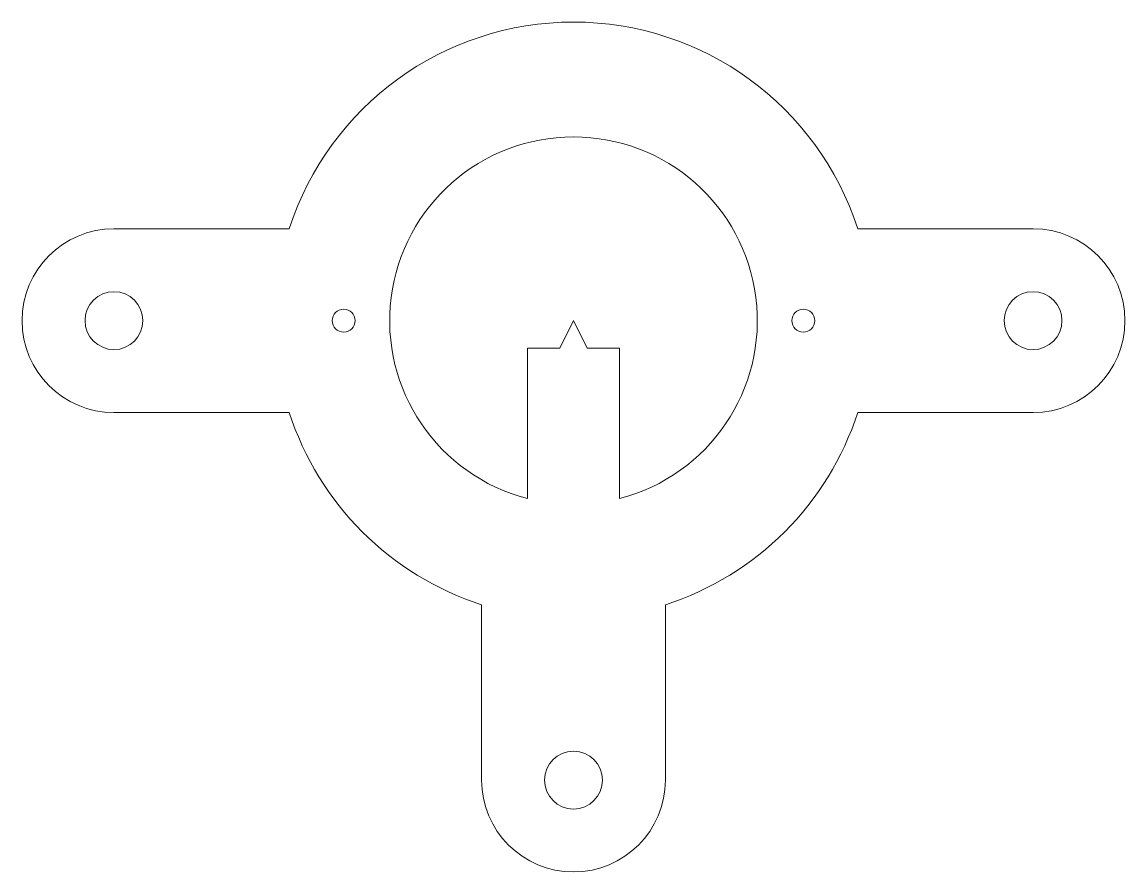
# Model space of a CAD drawing. Header units: millimetres. Extents: x -60 to 60, y -60 to 32.
import ezdxf

# ---------------------------------------------------------------- set-up
doc = ezdxf.new("R2010")
doc.units = ezdxf.units.MM

msp = doc.modelspace()

# ---------------------------------------------------------------- linework, layer by layer
at = {"color": 7, "linetype": 'Continuous', "lineweight": 15}
for p, q in [((-30.92, 10), (-50, 10)), ((50, 10), (30.92, 10)), ((-1.5, -3), (0, 0)), ((0, 0), (1.5, -3)), ((-5, -3), (-1.5, -3)), ((-5, -19.36), (-5, -3)), ((1.5, -3), (5, -3)), ((5, -3), (5, -19.36)), ((-50, -10), (-30.92, -10)), ((30.92, -10), (50, -10)), ((-10, -30.92), (-10, -50)), ((10, -50), (10, -30.92))]:
    msp.add_line(p, q, dxfattribs=at)
for centre, radius in [((-50, 0), 3.15), ((50, 0), 3.15), ((-25, 0), 1.25), ((25, 0), 1.25), ((0, -50), 3.15)]:
    msp.add_circle(centre, radius, dxfattribs=at)
for centre, radius, start, end in [((0, 0), 32.5, 17.9202, 162.0798), ((0, 0), 20, 284.4775, 255.5225), ((-50, 0), 10, 90, 270), ((50, 0), 10, 270, 90), ((0, 0), 32.5, 197.9202, 252.0798), ((0, 0), 32.5, 287.9202, 342.0798), ((0, -50), 10, 180, 0)]:
    msp.add_arc(centre, radius, start, end, dxfattribs=at)

doc.saveas('drawing.dxf')
